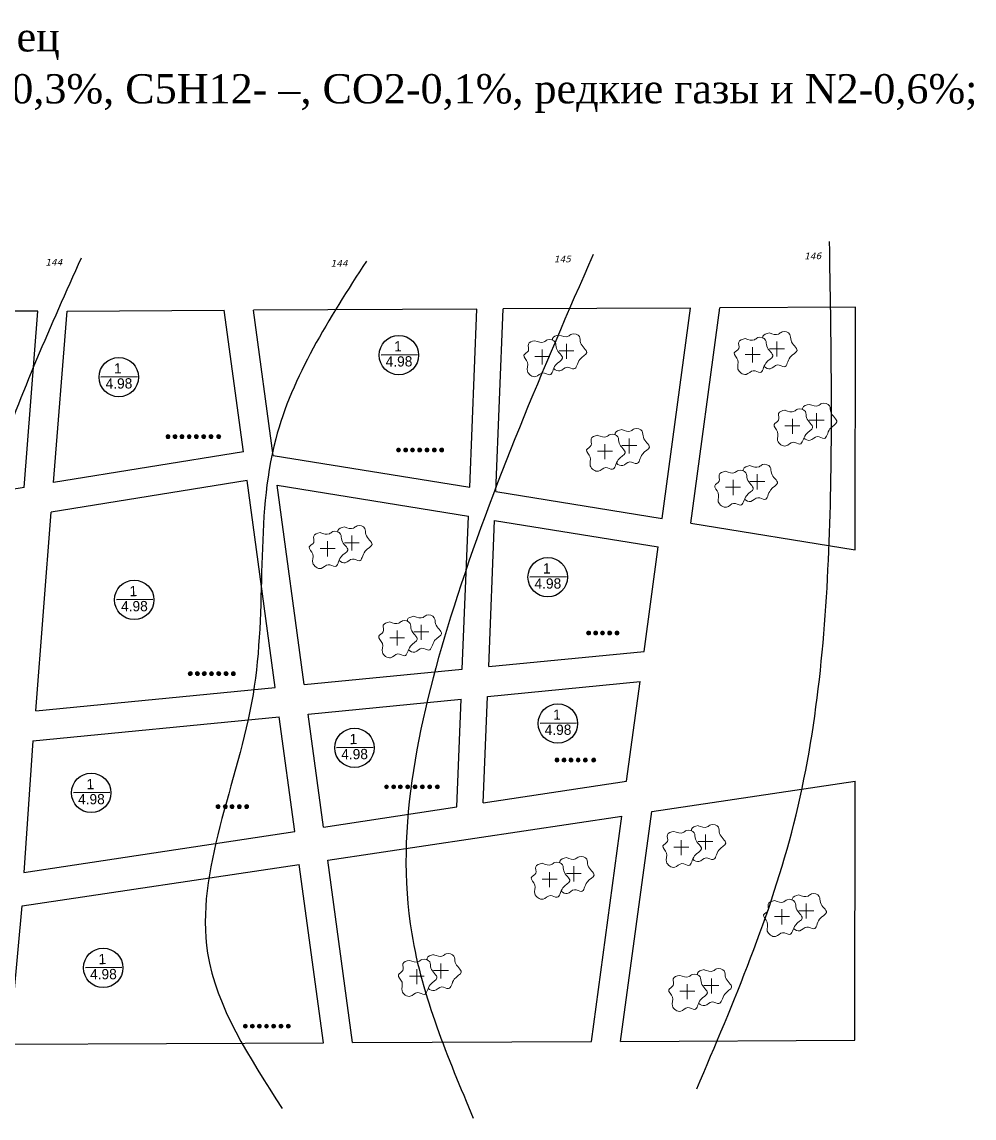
# Model space of a CAD drawing. Header units: millimetres. Extents: x -710977 to 10671, y -929782 to 89628.
# Drawn here: x -84992 to -52395, y -21787 to 15761 of the extents above; entities that cross this region are included whole.
import ezdxf

# ---------------------------------------------------------------- set-up
doc = ezdxf.new("R2010")
doc.units = ezdxf.units.MM
doc.header["$LTSCALE"] = 0.4
doc.layers.add('Площади', color=7, linetype='Continuous')
doc.layers.add('Тонкая', color=82, linetype='Continuous', lineweight=20)
doc.styles.add('style1', font='verdana.ttf', dxfattribs={"oblique": 15})
doc.styles.add('стиль1', font='times.ttf')

msp = doc.modelspace()

# ---------------------------------------------------------------- hatches: boundary and pattern name
at = {"layer": 'Тонкая', "ltscale": 10}
for points in [[(-79925.032, 1558.668, 1), (-80059.293, 1558.668, 1)], [(-79680.228, 1558.668, 1), (-79814.489, 1558.668, 1)], [(-79446.704, 1558.668, 1), (-79580.965, 1558.668, 1)], [(-79198.922, 1558.668, 1), (-79333.183, 1558.668, 1)], [(-78951.14, 1558.668, 1), (-79085.401, 1558.668, 1)], [(-78699.825, 1558.668, 1), (-78834.086, 1558.668, 1)], [(-78449.704, 1558.668, 1), (-78583.965, 1558.668, 1)], [(-78187.234, 1558.668, 1), (-78321.495, 1558.668, 1)], [(-72032.388, 1097.274, 1), (-72166.649, 1097.274, 1)], [(-71787.585, 1097.274, 1), (-71921.846, 1097.274, 1)], [(-71554.06, 1097.274, 1), (-71688.321, 1097.274, 1)], [(-71306.278, 1097.274, 1), (-71440.539, 1097.274, 1)], [(-71058.496, 1097.274, 1), (-71192.757, 1097.274, 1)], [(-70807.181, 1097.274, 1), (-70941.442, 1097.274, 1)], [(-70557.06, 1097.274, 1), (-70691.321, 1097.274, 1)], [(-65527.257, -5171.153, 1), (-65661.518, -5171.153, 1)], [(-65282.454, -5171.153, 1), (-65416.715, -5171.153, 1)], [(-65048.93, -5171.153, 1), (-65183.191, -5171.153, 1)], [(-64801.147, -5171.153, 1), (-64935.408, -5171.153, 1)], [(-64553.365, -5171.153, 1), (-64687.626, -5171.153, 1)], [(-79161.62, -6561.026, 1), (-79295.881, -6561.026, 1)], [(-78916.817, -6561.026, 1), (-79051.078, -6561.026, 1)], [(-78683.293, -6561.026, 1), (-78817.554, -6561.026, 1)], [(-78435.51, -6561.026, 1), (-78569.771, -6561.026, 1)], [(-78187.728, -6561.026, 1), (-78321.989, -6561.026, 1)], [(-77936.413, -6561.026, 1), (-78070.674, -6561.026, 1)], [(-77686.292, -6561.026, 1), (-77820.553, -6561.026, 1)], [(-66607.957, -9526.176, 1), (-66742.218, -9526.176, 1)], [(-66363.153, -9526.176, 1), (-66497.414, -9526.176, 1)], [(-66129.629, -9526.176, 1), (-66263.89, -9526.176, 1)], [(-65881.847, -9526.176, 1), (-66016.108, -9526.176, 1)], [(-65634.065, -9526.176, 1), (-65768.326, -9526.176, 1)], [(-65348.255, -9526.176, 1), (-65482.516, -9526.176, 1)], [(-72444.524, -10440.919, 1), (-72578.785, -10440.919, 1)], [(-72199.721, -10440.919, 1), (-72333.982, -10440.919, 1)], [(-71966.197, -10440.919, 1), (-72100.458, -10440.919, 1)], [(-71718.414, -10440.919, 1), (-71852.675, -10440.919, 1)], [(-71470.632, -10440.919, 1), (-71604.893, -10440.919, 1)], [(-71219.317, -10440.919, 1), (-71353.578, -10440.919, 1)], [(-70969.196, -10440.919, 1), (-71103.457, -10440.919, 1)], [(-70706.727, -10440.919, 1), (-70840.988, -10440.919, 1)], [(-78207.745, -11116.611, 1), (-78342.006, -11116.611, 1)], [(-77962.942, -11116.611, 1), (-78097.203, -11116.611, 1)], [(-77729.418, -11116.611, 1), (-77863.679, -11116.611, 1)], [(-77481.636, -11116.611, 1), (-77615.897, -11116.611, 1)], [(-77233.853, -11116.611, 1), (-77368.114, -11116.611, 1)], [(-77277.892, -18639.292, 1), (-77412.153, -18639.292, 1)], [(-77033.089, -18639.292, 1), (-77167.35, -18639.292, 1)], [(-76799.565, -18639.292, 1), (-76933.826, -18639.292, 1)], [(-76551.782, -18639.292, 1), (-76686.043, -18639.292, 1)], [(-76304, -18639.292, 1), (-76438.261, -18639.292, 1)], [(-76052.685, -18639.292, 1), (-76186.946, -18639.292, 1)], [(-75802.564, -18639.292, 1), (-75936.825, -18639.292, 1)]]:
    msp.add_hatch(color=0, dxfattribs=at).paths.add_polyline_path(points)

# ---------------------------------------------------------------- linework, layer by layer
at = {"color": 0, "lineweight": 30}
for p, q in [((-84446.98, 5855.369), (-95726.398, 5802.391)), ((-84919.357, -181.831), (-84446.98, 5855.369)), ((-83906.511, -17.66), (-83446.98, 5855.369)), ((-83446.98, 5855.369), (-78066.114, 5885.34)), ((-77409.923, 1035.365), (-78066.114, 5885.34)), ((-69414.812, 5925.974), (-77066.749, 5890.033)), ((-76393.438, 913.523), (-77066.749, 5890.033)), ((-69662.266, -177.525), (-69414.812, 5925.974)), ((-68768.141, -322.452), (-68514.641, 5930.202)), ((-62098.456, 5960.338), (-68514.641, 5930.202)), ((-63073.392, -1245.508), (-62098.456, 5960.338)), ((-62094.851, -1404.118), (-61097.82, 5965.038)), ((-56458.01, 5986.83), (-61097.82, 5965.038)), ((-56463.211, -2316.944), (-56458.01, 5986.83)), ((-77409.923, 1035.365), (-83906.511, -17.66)), ((-76393.438, 913.523), (-69662.266, -177.525)), ((-77277.528, 56.825), (-83985.761, -1030.505)), ((-76318.027, -7034.944), (-77277.528, 56.825)), ((-84919.357, -181.831), (-93312.235, -1542.223)), ((-75331.075, -6938.507), (-76255.106, -108.899)), ((-76255.106, -108.899), (-69702.544, -1170.996)), ((-68768.141, -322.452), (-63073.392, -1245.508)), ((-84518.269, -7836.208), (-83985.761, -1030.505)), ((-69914.919, -6409.282), (-69702.544, -1170.996)), ((-69011.34, -6320.992), (-68808.42, -1315.924)), ((-68808.42, -1315.924), (-63205.786, -2224.048)), ((-62094.851, -1404.118), (-56463.211, -2316.944)), ((-63689.741, -5801.006), (-63205.786, -2224.048)), ((-69011.34, -6320.992), (-63689.741, -5801.006)), ((-75331.075, -6938.507), (-69914.919, -6409.282)), ((-84518.269, -7836.208), (-76318.027, -7034.944)), ((-69052.933, -7346.901), (-63829.847, -6836.541)), ((-64290.749, -10243.114), (-63829.847, -6836.541)), ((-75194.625, -7947.019), (-69956.512, -7435.192)), ((-70106.144, -11125.889), (-69956.512, -7435.192)), ((-69200.571, -10988.424), (-69052.933, -7346.901)), ((-84616.676, -8867.669), (-76181.577, -8043.457)), ((-75650.656, -11967.545), (-76181.577, -8043.457)), ((-74670.781, -11818.8), (-75194.625, -7947.019)), ((-84616.676, -8867.669), (-84932.546, -13376.534)), ((-69200.571, -10988.424), (-64290.749, -10243.114)), ((-63432.218, -11288.73), (-56468.176, -10243.85)), ((-56473.737, -19122.308), (-56468.176, -10243.85)), ((-74670.781, -11818.8), (-70106.144, -11125.889)), ((-74517.468, -12951.953), (-64452.939, -11441.878)), ((-65497.663, -19163.533), (-64452.939, -11441.878)), ((-64497.044, -19158.961), (-63432.218, -11288.73)), ((-84932.546, -13376.534), (-75650.656, -11967.545)), ((-84985.408, -14522.556), (-75497.572, -13099.007)), ((-74671.384, -19205.441), (-75497.572, -13099.007)), ((-73672.002, -19200.876), (-74517.468, -12951.953)), ((-85422.616, -19259.125), (-84985.408, -14522.556)), ((-64497.044, -19158.961), (-56473.737, -19122.308)), ((-85422.195, -19254.555), (-74671.384, -19205.441)), ((-73672.002, -19200.876), (-65497.663, -19163.533))]:
    msp.add_line(p, q, dxfattribs=at)
at = {"color": 241, "lineweight": 25}
for p, q in [((-71448.332, 4362.248), (-72699.073, 4348.352)), ((-81036.938, 3607.583), (-82287.679, 3593.687)), ((-66353.633, -3246.121), (-67604.374, -3260.017)), ((-80508.436, -4022.095), (-81759.177, -4035.991)), ((-66004.749, -8256.285), (-67255.49, -8270.182)), ((-72970.552, -9090.561), (-74221.293, -9104.457)), ((-81980.865, -10633.649), (-83231.606, -10647.545)), ((-81569.301, -16627.335), (-82820.042, -16641.232))]:
    msp.add_line(p, q, dxfattribs=at)
for centre in [(-72086.803, 4347.513), (-81675.409, 3592.848), (-66992.104, -3260.856), (-81146.907, -4036.831), (-66643.219, -8271.021), (-73609.022, -9105.296), (-82619.335, -10648.384), (-82207.771, -16642.071)]:
    msp.add_circle(centre, 674.561, dxfattribs=at)
at = {"ltscale": 0.5}
for points in [[(-61890.094, -20790.308), (-58563.587, -11705.628), (-57343.869, -1734.636), (-57343.869, 8236.354)], [(-87615.06, -21676.619), (-89167.428, -18796.111), (-88502.124, -9046.698), (-85840.922, 702.717), (-82957.95, 7682.411)], [(-73200.206, 7571.621), (-76304.943, 1478.238), (-77081.127, -7274.076), (-78633.495, -16137.179), (-76083.178, -21455.042)], [(-65438.365, 7793.2), (-70206.354, -4282.779), (-71647.838, -15472.448), (-69541.05, -21787.408)]]:
    msp.add_spline(points, degree=3, dxfattribs=at)
at = {"layer": 'Тонкая', "color": 6}
for p, q in [((-67179.762, 4298.769), (-67179.762, 4542.648)), ((-67179.762, 4542.648), (-67179.762, 4026.01)), ((-66350.278, 4738.167), (-66350.278, 4221.529)), ((-66350.278, 4494.288), (-66350.278, 4738.167)), ((-59976.958, 4372.923), (-59976.958, 4616.802)), ((-59976.958, 4616.802), (-59976.958, 4100.164)), ((-59147.474, 4812.321), (-59147.474, 4295.683)), ((-59147.474, 4568.442), (-59147.474, 4812.321)), ((-57785.279, 2361.386), (-57785.279, 1844.748)), ((-57785.279, 2117.507), (-57785.279, 2361.386)), ((-58614.763, 1921.989), (-58614.763, 2165.867)), ((-58614.763, 2165.867), (-58614.763, 1649.229)), ((-65031.995, 1057.405), (-65031.995, 1301.283)), ((-65031.995, 1301.283), (-65031.995, 784.645)), ((-64202.511, 1496.802), (-64202.511, 980.164)), ((-64202.511, 1252.924), (-64202.511, 1496.802)), ((-60647.575, -172.823), (-60647.575, 71.055)), ((-60647.575, 71.055), (-60647.575, -445.583)), ((-59818.091, 266.574), (-59818.091, -250.064)), ((-59818.091, 22.695), (-59818.091, 266.574)), ((-73699.412, -1833.633), (-73699.412, -2350.271)), ((-73699.412, -2077.512), (-73699.412, -1833.633)), ((-74528.896, -2273.031), (-74528.896, -2029.152)), ((-74528.896, -2029.152), (-74528.896, -2545.79)), ((-72148.141, -5331.265), (-72148.141, -5087.386)), ((-72148.141, -5087.386), (-72148.141, -5604.024)), ((-71318.656, -4891.867), (-71318.656, -5408.505)), ((-71318.656, -5135.746), (-71318.656, -4891.867)), ((-62419.83, -12508.886), (-62419.83, -12265.008)), ((-62419.83, -12265.008), (-62419.83, -12781.645)), ((-61590.345, -12069.489), (-61590.345, -12586.127)), ((-61590.345, -12313.367), (-61590.345, -12069.489)), ((-66927.156, -13602.573), (-66927.156, -13358.695)), ((-66927.156, -13358.695), (-66927.156, -13875.332)), ((-66097.671, -13163.176), (-66097.671, -13679.814)), ((-66097.671, -13407.054), (-66097.671, -13163.176)), ((-58970.921, -14879.029), (-58970.921, -14635.151)), ((-58970.921, -14635.151), (-58970.921, -15151.789)), ((-58141.436, -14439.632), (-58141.436, -14956.27)), ((-58141.436, -14683.511), (-58141.436, -14439.632)), ((-70645.888, -16488.731), (-70645.888, -17005.369)), ((-70645.888, -16732.61), (-70645.888, -16488.731)), ((-71475.372, -16928.129), (-71475.372, -16684.25)), ((-71475.372, -16684.25), (-71475.372, -17200.888)), ((-62217.064, -17441.915), (-62217.064, -17198.036)), ((-62217.064, -17198.036), (-62217.064, -17714.674)), ((-61387.58, -17002.517), (-61387.58, -17519.155)), ((-61387.58, -17246.396), (-61387.58, -17002.517))]:
    msp.add_line(p, q, dxfattribs=at)
at = {"layer": 'Тонкая', "color": 0, "ltscale": 10}
for centre in [(-79992.162, 1558.668), (-79747.359, 1558.668), (-79513.835, 1558.668), (-79266.052, 1558.668), (-79018.27, 1558.668), (-78766.955, 1558.668), (-78516.835, 1558.668), (-78254.365, 1558.668), (-72099.518, 1097.274), (-71854.715, 1097.274), (-71621.191, 1097.274), (-71373.409, 1097.274), (-71125.626, 1097.274), (-70874.312, 1097.274), (-70624.191, 1097.274), (-65594.388, -5171.153), (-65349.584, -5171.153), (-65116.06, -5171.153), (-64868.278, -5171.153), (-64620.496, -5171.153), (-79228.751, -6561.026), (-78983.947, -6561.026), (-78750.423, -6561.026), (-78502.641, -6561.026), (-78254.858, -6561.026), (-78003.544, -6561.026), (-77753.423, -6561.026), (-66675.087, -9526.176), (-66430.284, -9526.176), (-66196.76, -9526.176), (-65948.977, -9526.176), (-65701.195, -9526.176), (-65415.385, -9526.176), (-72511.655, -10440.919), (-72266.851, -10440.919), (-72033.327, -10440.919), (-71785.545, -10440.919), (-71537.762, -10440.919), (-71286.448, -10440.919), (-71036.327, -10440.919), (-70773.857, -10440.919), (-78274.876, -11116.611), (-78030.073, -11116.611), (-77796.549, -11116.611), (-77548.766, -11116.611), (-77300.984, -11116.611), (-77345.022, -18639.292), (-77100.219, -18639.292), (-76866.695, -18639.292), (-76618.913, -18639.292), (-76371.13, -18639.292), (-76119.816, -18639.292), (-75869.695, -18639.292)]:
    msp.add_circle(centre, 67.131, dxfattribs=at)
at = {"layer": 'Тонкая', "color": 6}
for points in [[(-67432.499, 4841.873), (-67654.642, 4721.877), (-67654.642, 4499.885), (-67807.681, 4346.846), (-67684.661, 4097.901), (-67684.661, 3797.912), (-67402.48, 3611.919), (-67158.062, 3739.638), (-66922.171, 3677.916), (-66723.112, 4002.885), (-66486.997, 4239), (-66694.883, 4577.883), (-66736.051, 4787.874), (-67000.221, 4871.871), (-67117.268, 4799.363), (-67433.612, 4840.691)], [(-60229.695, 4916.027), (-60451.838, 4796.031), (-60451.838, 4574.039), (-60604.877, 4421), (-60481.857, 4172.055), (-60481.857, 3872.066), (-60199.676, 3686.073), (-59955.258, 3813.792), (-59719.367, 3752.07), (-59520.308, 4077.039), (-59284.193, 4313.154), (-59492.079, 4652.037), (-59533.247, 4862.028), (-59797.417, 4946.025), (-59914.464, 4873.517), (-60230.808, 4914.845)], [(-59401.152, 4568.442), (-58890.585, 4568.442)], [(-67433.441, 4298.769), (-66922.873, 4298.769)], [(-66603.956, 4494.288), (-66093.389, 4494.288)], [(-60230.637, 4372.923), (-59720.069, 4372.923)], [(-58867.5, 2465.092), (-59089.643, 2345.096), (-59089.643, 2123.105), (-59242.682, 1970.065), (-59119.662, 1721.12), (-59119.662, 1421.131), (-58837.481, 1235.138), (-58593.063, 1362.857), (-58357.172, 1301.136), (-58158.113, 1626.104), (-57921.998, 1862.219), (-58129.884, 2201.102), (-58171.052, 2411.094), (-58435.222, 2495.09), (-58552.269, 2422.582), (-58868.613, 2463.91)], [(-58868.441, 1921.989), (-58357.874, 1921.989)], [(-58038.957, 2117.507), (-57528.389, 2117.507)], [(-65284.732, 1600.508), (-65506.875, 1480.512), (-65506.875, 1258.521), (-65659.914, 1105.481), (-65536.894, 856.536), (-65536.894, 556.547), (-65254.712, 370.554), (-65010.294, 498.273), (-64774.403, 436.552), (-64575.344, 761.52), (-64339.23, 997.635), (-64547.116, 1336.518), (-64588.284, 1546.51), (-64852.454, 1630.507), (-64969.5, 1557.998), (-65285.845, 1599.327)], [(-64456.189, 1252.924), (-63945.621, 1252.924)], [(-65285.673, 1057.405), (-64775.106, 1057.405)], [(-60900.312, 370.28), (-61122.455, 250.284), (-61122.455, 28.293), (-61275.494, -124.747), (-61152.474, -373.692), (-61152.474, -673.681), (-60870.292, -859.674), (-60625.874, -731.955), (-60389.983, -793.676), (-60190.924, -468.708), (-59954.81, -232.593), (-60162.696, 106.29), (-60203.864, 316.282), (-60468.034, 400.278), (-60585.08, 327.77), (-60901.425, 369.098)], [(-60071.769, 22.695), (-59561.201, 22.695)], [(-60901.253, -172.823), (-60390.686, -172.823)], [(-74781.633, -1729.928), (-75003.776, -1849.923), (-75003.776, -2071.915), (-75156.815, -2224.954), (-75033.795, -2473.9), (-75033.795, -2773.888), (-74751.614, -2959.881), (-74507.196, -2832.162), (-74271.305, -2893.884), (-74072.246, -2568.915), (-73836.131, -2332.801), (-74044.017, -1993.918), (-74085.185, -1783.926), (-74349.355, -1699.929), (-74466.402, -1772.437), (-74782.746, -1731.109)], [(-73953.09, -2077.512), (-73442.523, -2077.512)], [(-74782.575, -2273.031), (-74272.007, -2273.031)], [(-72400.877, -4788.161), (-72623.02, -4908.157), (-72623.02, -5130.149), (-72776.059, -5283.188), (-72653.039, -5532.133), (-72653.039, -5832.122), (-72370.858, -6018.115), (-72126.44, -5890.396), (-71890.549, -5952.118), (-71691.49, -5627.149), (-71455.375, -5391.034), (-71663.262, -5052.151), (-71704.429, -4842.16), (-71968.599, -4758.163), (-72085.646, -4830.671), (-72401.99, -4789.343)], [(-71572.335, -5135.746), (-71061.767, -5135.746)], [(-72401.819, -5331.265), (-71891.251, -5331.265)], [(-62672.566, -11965.783), (-62894.709, -12085.779), (-62894.709, -12307.77), (-63047.748, -12460.81), (-62924.729, -12709.755), (-62924.729, -13009.744), (-62642.547, -13195.737), (-62398.129, -13068.018), (-62162.238, -13129.739), (-61963.179, -12804.771), (-61727.064, -12568.656), (-61934.951, -12229.773), (-61976.118, -12019.781), (-62240.288, -11935.784), (-62357.335, -12008.293), (-62673.679, -11966.964)], [(-61844.024, -12313.367), (-61333.456, -12313.367)], [(-62673.508, -12508.886), (-62162.94, -12508.886)], [(-67179.892, -13059.47), (-67402.035, -13179.466), (-67402.035, -13401.457), (-67555.074, -13554.497), (-67432.054, -13803.442), (-67432.054, -14103.431), (-67149.873, -14289.424), (-66905.455, -14161.705), (-66669.564, -14223.426), (-66470.505, -13898.458), (-66234.39, -13662.343), (-66442.277, -13323.46), (-66483.444, -13113.468), (-66747.614, -13029.471), (-66864.661, -13101.98), (-67181.005, -13060.651)], [(-66351.35, -13407.054), (-65840.782, -13407.054)], [(-67180.834, -13602.573), (-66670.266, -13602.573)], [(-59223.657, -14335.926), (-59445.8, -14455.922), (-59445.8, -14677.914), (-59598.84, -14830.953), (-59475.82, -15079.898), (-59475.82, -15379.887), (-59193.638, -15565.88), (-58949.22, -15438.161), (-58713.329, -15499.882), (-58514.27, -15174.914), (-58278.156, -14938.799), (-58486.042, -14599.916), (-58527.209, -14389.924), (-58791.379, -14305.928), (-58908.426, -14378.436), (-59224.77, -14337.108)], [(-59224.599, -14879.029), (-58714.031, -14879.029)], [(-58395.115, -14683.511), (-57884.547, -14683.511)], [(-71728.109, -16385.025), (-71950.251, -16505.021), (-71950.251, -16727.013), (-72103.291, -16880.052), (-71980.271, -17128.997), (-71980.271, -17428.986), (-71698.089, -17614.979), (-71453.671, -17487.26), (-71217.78, -17548.982), (-71018.721, -17224.013), (-70782.607, -16987.898), (-70990.493, -16649.015), (-71031.661, -16439.024), (-71295.83, -16355.027), (-71412.877, -16427.535), (-71729.222, -16386.207)], [(-70899.566, -16732.61), (-70388.998, -16732.61)], [(-62469.801, -16898.812), (-62691.944, -17018.807), (-62691.944, -17240.799), (-62844.983, -17393.838), (-62721.963, -17642.783), (-62721.963, -17942.772), (-62439.782, -18128.765), (-62195.364, -18001.046), (-61959.473, -18062.768), (-61760.414, -17737.799), (-61524.299, -17501.685), (-61732.185, -17162.802), (-61773.353, -16952.81), (-62037.523, -16868.813), (-62154.57, -16941.321), (-62470.914, -16899.993)], [(-71729.05, -16928.129), (-71218.483, -16928.129)], [(-61641.258, -17246.396), (-61130.691, -17246.396)], [(-62470.743, -17441.915), (-61960.175, -17441.915)]]:
    msp.add_spline(points, degree=3, dxfattribs=at)
for points, knots in [([(-66603.015, 5037.392), (-66704.629, 5012.052), (-66830.212, 4980.736), (-66829.479, 4882.246), (-66827.478, 4862.214)], [0, 0, 0, 0, 1.262401866, 1.560191759, 1.560191759, 1.560191759, 1.560191759]), ([(-66786.62, 3885.312), (-66727.456, 3828.356), (-66536.488, 3745.917), (-66358.645, 4020.631), (-66003.758, 3757.02), (-65977.163, 4244.801), (-65495.903, 4425.2), (-65918.558, 4700.319), (-65850.86, 5026.555), (-66146.261, 5122.764), (-66328.301, 4931.036), (-66490.692, 4992.957), (-66604.128, 5036.21)], [6.944618724, 6.944618724, 6.944618724, 6.944618724, 8.03268976, 9.411568923, 10.630729425, 12.536176049, 14.205758752, 16.193586351, 17.263532183, 18.649544583, 19.337974108, 20.933136541, 20.933136541, 20.933136541, 20.933136541]), ([(-59400.211, 5111.546), (-59501.825, 5086.206), (-59627.409, 5054.89), (-59626.675, 4956.4), (-59624.674, 4936.368)], [0, 0, 0, 0, 1.262401866, 1.560191759, 1.560191759, 1.560191759, 1.560191759]), ([(-59583.816, 3959.466), (-59524.652, 3902.51), (-59333.684, 3820.071), (-59155.841, 4094.785), (-58800.954, 3831.174), (-58774.359, 4318.955), (-58293.099, 4499.354), (-58715.754, 4774.473), (-58648.056, 5100.709), (-58943.457, 5196.918), (-59125.497, 5005.19), (-59287.888, 5067.111), (-59401.324, 5110.364)], [6.944618724, 6.944618724, 6.944618724, 6.944618724, 8.03268976, 9.411568923, 10.630729425, 12.536176049, 14.205758752, 16.193586351, 17.263532183, 18.649544583, 19.337974108, 20.933136541, 20.933136541, 20.933136541, 20.933136541]), ([(-58038.016, 2660.611), (-58139.63, 2635.272), (-58265.213, 2603.955), (-58264.48, 2505.465), (-58262.479, 2485.433)], [0, 0, 0, 0, 1.262401866, 1.560191759, 1.560191759, 1.560191759, 1.560191759]), ([(-58221.621, 1508.531), (-58162.457, 1451.575), (-57971.489, 1369.136), (-57793.645, 1643.85), (-57438.759, 1380.239), (-57412.164, 1868.02), (-56930.904, 2048.419), (-57353.559, 2323.539), (-57285.861, 2649.774), (-57581.261, 2745.983), (-57763.302, 2554.255), (-57925.693, 2616.176), (-58039.128, 2659.429)], [6.944618724, 6.944618724, 6.944618724, 6.944618724, 8.03268976, 9.411568923, 10.630729425, 12.536176049, 14.205758752, 16.193586351, 17.263532183, 18.649544583, 19.337974108, 20.933136541, 20.933136541, 20.933136541, 20.933136541]), ([(-64455.247, 1796.027), (-64556.861, 1770.688), (-64682.445, 1739.371), (-64681.712, 1640.881), (-64679.711, 1620.849)], [0, 0, 0, 0, 1.262401866, 1.560191759, 1.560191759, 1.560191759, 1.560191759]), ([(-64638.853, 643.947), (-64579.688, 586.991), (-64388.721, 504.553), (-64210.877, 779.267), (-63855.991, 515.655), (-63829.396, 1003.436), (-63348.136, 1183.835), (-63770.791, 1458.955), (-63703.093, 1785.19), (-63998.493, 1881.4), (-64180.534, 1689.672), (-64342.925, 1751.592), (-64456.36, 1794.845)], [6.944618724, 6.944618724, 6.944618724, 6.944618724, 8.03268976, 9.411568923, 10.630729425, 12.536176049, 14.205758752, 16.193586351, 17.263532183, 18.649544583, 19.337974108, 20.933136541, 20.933136541, 20.933136541, 20.933136541]), ([(-60070.827, 565.799), (-60172.441, 540.46), (-60298.025, 509.143), (-60297.292, 410.653), (-60295.291, 390.621)], [0, 0, 0, 0, 1.262401866, 1.560191759, 1.560191759, 1.560191759, 1.560191759]), ([(-60254.433, -586.281), (-60195.268, -643.237), (-60004.301, -725.676), (-59826.457, -450.962), (-59471.571, -714.573), (-59444.976, -226.792), (-58963.716, -46.393), (-59386.371, 228.727), (-59318.673, 554.962), (-59614.073, 651.171), (-59796.114, 459.443), (-59958.505, 521.364), (-60071.94, 564.617)], [6.944618724, 6.944618724, 6.944618724, 6.944618724, 8.03268976, 9.411568923, 10.630729425, 12.536176049, 14.205758752, 16.193586351, 17.263532183, 18.649544583, 19.337974108, 20.933136541, 20.933136541, 20.933136541, 20.933136541]), ([(-74135.754, -2686.488), (-74076.59, -2743.445), (-73885.622, -2825.883), (-73707.779, -2551.169), (-73352.892, -2814.78), (-73326.297, -2326.999), (-72845.037, -2146.601), (-73267.692, -1871.481), (-73199.994, -1545.245), (-73495.395, -1449.036), (-73677.435, -1640.764), (-73839.826, -1578.844), (-73953.262, -1535.59)], [6.944618724, 6.944618724, 6.944618724, 6.944618724, 8.03268976, 9.411568923, 10.630729425, 12.536176049, 14.205758752, 16.193586351, 17.263532183, 18.649544583, 19.337974108, 20.933136541, 20.933136541, 20.933136541, 20.933136541]), ([(-73952.149, -1534.409), (-74053.763, -1559.748), (-74179.347, -1591.064), (-74178.613, -1689.554), (-74176.612, -1709.586)], [0, 0, 0, 0, 1.262401866, 1.560191759, 1.560191759, 1.560191759, 1.560191759]), ([(-71571.393, -4592.643), (-71673.007, -4617.982), (-71798.591, -4649.298), (-71797.858, -4747.788), (-71795.856, -4767.82)], [0, 0, 0, 0, 1.262401866, 1.560191759, 1.560191759, 1.560191759, 1.560191759]), ([(-71754.998, -5744.722), (-71695.834, -5801.679), (-71504.866, -5884.117), (-71327.023, -5609.403), (-70972.137, -5873.014), (-70945.541, -5385.233), (-70464.281, -5204.835), (-70886.936, -4929.715), (-70819.239, -4603.479), (-71114.639, -4507.27), (-71296.68, -4698.998), (-71459.071, -4637.077), (-71572.506, -4593.824)], [6.944618724, 6.944618724, 6.944618724, 6.944618724, 8.03268976, 9.411568923, 10.630729425, 12.536176049, 14.205758752, 16.193586351, 17.263532183, 18.649544583, 19.337974108, 20.933136541, 20.933136541, 20.933136541, 20.933136541]), ([(-61843.082, -11770.264), (-61944.696, -11795.603), (-62070.28, -11826.92), (-62069.547, -11925.41), (-62067.545, -11945.442)], [0, 0, 0, 0, 1.262401866, 1.560191759, 1.560191759, 1.560191759, 1.560191759]), ([(-62026.687, -12922.343), (-61967.523, -12979.3), (-61776.555, -13061.738), (-61598.712, -12787.024), (-61243.826, -13050.636), (-61217.23, -12562.855), (-60735.97, -12382.456), (-61158.625, -12107.336), (-61090.928, -11781.101), (-61386.328, -11684.891), (-61568.369, -11876.619), (-61730.76, -11814.699), (-61844.195, -11771.446)], [6.944618724, 6.944618724, 6.944618724, 6.944618724, 8.03268976, 9.411568923, 10.630729425, 12.536176049, 14.205758752, 16.193586351, 17.263532183, 18.649544583, 19.337974108, 20.933136541, 20.933136541, 20.933136541, 20.933136541]), ([(-66350.408, -12863.951), (-66452.022, -12889.29), (-66577.606, -12920.607), (-66576.873, -13019.097), (-66574.871, -13039.129)], [0, 0, 0, 0, 1.262401866, 1.560191759, 1.560191759, 1.560191759, 1.560191759]), ([(-66534.013, -14016.03), (-66474.849, -14072.987), (-66283.881, -14155.425), (-66106.038, -13880.711), (-65751.152, -14144.323), (-65724.556, -13656.542), (-65243.296, -13476.143), (-65665.951, -13201.023), (-65598.254, -12874.788), (-65893.654, -12778.578), (-66075.695, -12970.306), (-66238.086, -12908.386), (-66351.521, -12865.133)], [6.944618724, 6.944618724, 6.944618724, 6.944618724, 8.03268976, 9.411568923, 10.630729425, 12.536176049, 14.205758752, 16.193586351, 17.263532183, 18.649544583, 19.337974108, 20.933136541, 20.933136541, 20.933136541, 20.933136541]), ([(-58394.173, -14140.407), (-58495.787, -14165.746), (-58621.371, -14197.063), (-58620.638, -14295.553), (-58618.636, -14315.585)], [0, 0, 0, 0, 1.262401866, 1.560191759, 1.560191759, 1.560191759, 1.560191759]), ([(-58577.779, -15292.487), (-58518.614, -15349.443), (-58327.647, -15431.882), (-58149.803, -15157.168), (-57794.917, -15420.779), (-57768.321, -14932.998), (-57287.061, -14752.599), (-57709.716, -14477.479), (-57642.019, -14151.244), (-57937.419, -14055.035), (-58119.46, -14246.763), (-58281.851, -14184.842), (-58395.286, -14141.589)], [6.944618724, 6.944618724, 6.944618724, 6.944618724, 8.03268976, 9.411568923, 10.630729425, 12.536176049, 14.205758752, 16.193586351, 17.263532183, 18.649544583, 19.337974108, 20.933136541, 20.933136541, 20.933136541, 20.933136541]), ([(-71082.23, -17341.586), (-71023.065, -17398.543), (-70832.098, -17480.981), (-70654.254, -17206.267), (-70299.368, -17469.878), (-70272.772, -16982.097), (-69791.513, -16801.699), (-70214.168, -16526.579), (-70146.47, -16200.343), (-70441.87, -16104.134), (-70623.911, -16295.862), (-70786.302, -16233.941), (-70899.737, -16190.688)], [6.944618724, 6.944618724, 6.944618724, 6.944618724, 8.03268976, 9.411568923, 10.630729425, 12.536176049, 14.205758752, 16.193586351, 17.263532183, 18.649544583, 19.337974108, 20.933136541, 20.933136541, 20.933136541, 20.933136541]), ([(-70898.624, -16189.507), (-71000.238, -16214.846), (-71125.822, -16246.162), (-71125.089, -16344.652), (-71123.088, -16364.684)], [0, 0, 0, 0, 1.262401866, 1.560191759, 1.560191759, 1.560191759, 1.560191759]), ([(-61640.317, -16703.293), (-61741.931, -16728.632), (-61867.515, -16759.948), (-61866.782, -16858.438), (-61864.78, -16878.47)], [0, 0, 0, 0, 1.262401866, 1.560191759, 1.560191759, 1.560191759, 1.560191759]), ([(-61823.922, -17855.372), (-61764.758, -17912.329), (-61573.79, -17994.767), (-61395.947, -17720.053), (-61041.06, -17983.664), (-61014.465, -17495.883), (-60533.205, -17315.485), (-60955.86, -17040.365), (-60888.162, -16714.129), (-61183.563, -16617.92), (-61365.603, -16809.648), (-61527.994, -16747.727), (-61641.43, -16704.474)], [6.944618724, 6.944618724, 6.944618724, 6.944618724, 8.03268976, 9.411568923, 10.630729425, 12.536176049, 14.205758752, 16.193586351, 17.263532183, 18.649544583, 19.337974108, 20.933136541, 20.933136541, 20.933136541, 20.933136541])]:
    msp.add_open_spline(points, degree=3, knots=knots, dxfattribs=at)

# ---------------------------------------------------------------- texts
at = {"color": 2, "ltscale": 0.5, "attachment_point": 1, "rotation": 0.6365653}
for s, width, insert, char_height in [('1', 1002.98658, (-72251.517, 4824.387), 351.793), ('4.98', 1702.86394, (-72541.483, 4302.294), 351.7926), ('1', 1002.98658, (-81840.123, 4069.722), 351.793), ('4.98', 1702.86394, (-82130.089, 3547.629), 351.7926), ('1', 1002.98658, (-67156.818, -2783.981), 351.793), ('4.98', 1702.86394, (-67446.784, -3306.075), 351.7926), ('1', 1002.98658, (-81311.621, -3559.956), 351.793), ('4.98', 1702.86394, (-81601.587, -4082.049), 351.7926), ('1', 1002.98658, (-66807.933, -7794.146), 351.793), ('1', 1002.98658, (-73773.736, -8628.422), 351.793), ('4.98', 1702.86394, (-67097.9, -8316.239), 351.7926), ('4.98', 1702.86394, (-74063.703, -9150.515), 351.7926), ('1', 1002.98658, (-82784.049, -10171.51), 351.793), ('4.98', 1702.86394, (-83074.016, -10693.603), 351.7926), ('1', 1002.98658, (-82372.485, -16165.196), 351.793), ('4.98', 1702.86394, (-82662.452, -16687.29), 351.7926)]:
    msp.add_mtext_dynamic_manual_height_columns(s, width=width, gutter_width=3517.926, heights=[0], dxfattribs=dict(at, insert=insert, char_height=char_height))
at = {"layer": 'Площади', "color": 0, "lineweight": 30, "style": 'style1', "oblique": 15}
for s, p in [('144', (-84193.756, 7413.67)), ('144', (-74427.432, 7377.123)), ('145', (-66782.627, 7523.31)), ('146', (-58213.577, 7629.547))]:
    msp.add_text(s, height=224, rotation=0.7103714, dxfattribs=at).set_placement(p)
at = {"layer": 'Тонкая', "color": 0, "style": 'стиль1'}
for s, p in [('место строительства – г. Островец', (-105931.452, 14750.146)), ('состав газового топлива СН4-98,3%%%, С2Н6-0,45%%%, С3Н8-0,25%%%, С4Н10-0,3%%%, С5Н12- –, СО2-0,1%%%, редкие газы и N2-0,6%%%; ', (-131700.452, 12972.146))]:
    msp.add_text(s, height=1000, dxfattribs=at).set_placement(p)

doc.saveas('drawing.dxf')
